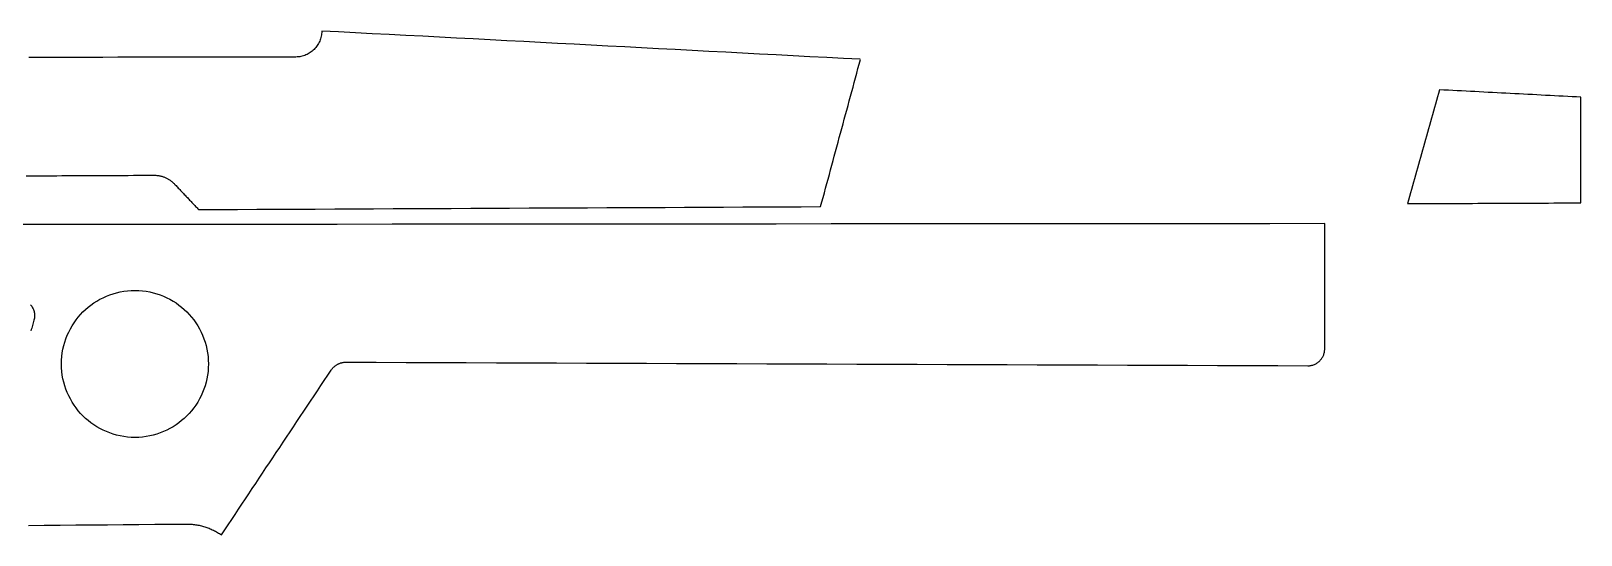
# Model space of a CAD drawing. Header units: metres. Extents: x 170 to 294, y -140 to -62.
# Drawn here: x 231.2 to 294.4, y -85.3 to -64.7 of the extents above; entities that cross this region are included whole.
import ezdxf

# ---------------------------------------------------------------- set-up
doc = ezdxf.new("R2010")
doc.units = ezdxf.units.M

msp = doc.modelspace()

# ---------------------------------------------------------------- linework, layer by layer
for points in [[(265.01979, -65.87236), (264.333228, -65.836292), (263.646666, -65.800224), (262.960104, -65.764156), (262.273288, -65.728088), (261.586726, -65.69202), (260.900164, -65.655952), (260.213602, -65.619884), (259.526786, -65.583816), (258.840224, -65.547748), (258.153408, -65.51168), (257.466846, -65.475612), (256.78003, -65.439544), (256.093468, -65.403476), (255.406906, -65.367408), (254.72009, -65.33134), (254.033528, -65.295272), (253.346712, -65.259204), (252.66015, -65.223136), (251.973588, -65.187068), (251.286772, -65.151), (250.60021, -65.114932), (249.913394, -65.078864), (249.226832, -65.042796), (248.540016, -65.006728), (247.853454, -64.97066), (247.166892, -64.934592), (246.480076, -64.898524), (245.793514, -64.862456), (245.106698, -64.826388), (244.420136, -64.79032), (243.733574, -64.754252), (243.046758, -64.718184), (243.045488, -64.772794), (243.041424, -64.826642), (243.03482, -64.879728), (243.025422, -64.931798), (243.013484, -64.983106), (242.99926, -65.033398), (242.982496, -65.082674), (242.963446, -65.13068), (242.94211, -65.17767), (242.918742, -65.22339), (242.893342, -65.26784), (242.865656, -65.310766), (242.836192, -65.352422), (242.804696, -65.392554), (242.771422, -65.430908), (242.73637, -65.467738), (242.69954, -65.50279), (242.661186, -65.536064), (242.621054, -65.56756), (242.579398, -65.597024), (242.536472, -65.62471), (242.492022, -65.65011), (242.446302, -65.673478), (242.399312, -65.694814), (242.351306, -65.713864), (242.30203, -65.730628), (242.251738, -65.744852), (242.20043, -65.75679), (242.14836, -65.766188), (242.095274, -65.773046), (242.041426, -65.77711), (241.986816, -65.77838), (241.381534, -65.779396), (240.776252, -65.780412), (240.17097, -65.781428), (239.565688, -65.782444), (238.960406, -65.78346), (238.355124, -65.784476), (237.749842, -65.785492), (237.14456, -65.786508), (236.539278, -65.787524), (235.933996, -65.78854), (235.328714, -65.789556), (234.723432, -65.790572), (234.11815, -65.791588), (233.512868, -65.792604), (232.907586, -65.79362), (232.302304, -65.794636), (231.697022, -65.795652), (231.09174, -65.796668)], [(230.99395, -70.622414), (231.201976, -70.621398), (231.410002, -70.620382), (231.618028, -70.619366), (231.826054, -70.61835), (232.03408, -70.617334), (232.242106, -70.616318), (232.450132, -70.615302), (232.658158, -70.614286), (232.866184, -70.61327), (233.07421, -70.612254), (233.282236, -70.611238), (233.490262, -70.610222), (233.698288, -70.609206), (233.906314, -70.60819), (234.11434, -70.607174), (234.322366, -70.606158), (234.530392, -70.605142), (234.738418, -70.604126), (234.946444, -70.60311), (235.15447, -70.602094), (235.362496, -70.601078), (235.570522, -70.600062), (235.778548, -70.599046), (235.986574, -70.59803), (236.1946, -70.597014), (236.224572, -70.597268), (236.254544, -70.598284), (236.284262, -70.600062), (236.31398, -70.602602), (236.343444, -70.605904), (236.372908, -70.609968), (236.402118, -70.614794), (236.431074, -70.620382), (236.46003, -70.626732), (236.488732, -70.63359), (236.51718, -70.64121), (236.545374, -70.649592), (236.573314, -70.658736), (236.601, -70.668642), (236.628432, -70.679056), (236.65561, -70.690232), (236.682534, -70.70217), (236.709204, -70.714616), (236.735366, -70.727824), (236.761274, -70.741794), (236.786928, -70.756272), (236.812074, -70.771512), (236.836966, -70.78726), (236.86135, -70.80377), (236.88548, -70.820788), (236.909102, -70.838568), (236.932216, -70.856856), (236.955076, -70.875906), (236.977428, -70.895464), (236.999272, -70.915784), (237.020608, -70.936612), (237.041436, -70.957948), (237.07217, -70.99046), (237.102904, -71.022972), (237.133638, -71.055484), (237.164372, -71.087996), (237.195106, -71.120508), (237.22584, -71.15302), (237.256574, -71.185532), (237.287308, -71.218044), (237.318042, -71.250556), (237.348776, -71.283068), (237.37951, -71.31558), (237.410244, -71.348092), (237.440978, -71.380604), (237.471712, -71.413116), (237.502446, -71.445628), (237.53318, -71.47814), (237.563914, -71.510652), (237.594648, -71.543164), (237.625382, -71.575676), (237.656116, -71.608188), (237.68685, -71.6407), (237.717584, -71.673212), (237.748318, -71.705724), (237.779052, -71.738236), (237.809786, -71.770748), (237.84052, -71.80326), (237.871254, -71.835772), (237.901988, -71.868284), (237.932722, -71.900796), (237.963456, -71.933308), (237.99419, -71.96582), (238.024924, -71.998332), (238.817912, -71.994522), (239.6109, -71.990712), (240.403888, -71.986902), (241.196876, -71.983092), (241.989864, -71.979282), (242.782852, -71.975472), (243.57584, -71.971662), (244.368828, -71.967852), (245.161816, -71.964042), (245.954804, -71.960232), (246.747792, -71.956422), (247.54078, -71.952612), (248.333768, -71.948802), (249.126756, -71.944992), (249.919744, -71.941182), (250.712732, -71.937372), (251.50572, -71.933562), (252.298708, -71.929752), (253.091696, -71.925942), (253.884684, -71.922132), (254.677672, -71.918322), (255.47066, -71.914512), (256.263648, -71.910702), (257.056636, -71.906892), (257.849624, -71.903082), (258.642612, -71.899272), (259.4356, -71.895462), (260.228588, -71.891652), (261.021576, -71.887842), (261.814564, -71.884032), (262.607552, -71.880222), (263.40054, -71.876412), (263.45134, -71.68896), (263.50214, -71.501508), (263.55294, -71.314056), (263.60374, -71.126604), (263.65454, -70.939152), (263.70534, -70.7517), (263.75614, -70.564248), (263.80694, -70.376796), (263.85774, -70.189344), (263.90854, -70.001892), (263.95934, -69.81444), (264.01014, -69.626988), (264.06094, -69.439536), (264.11174, -69.252084), (264.16254, -69.064632), (264.21334, -68.87718), (264.26414, -68.689728), (264.31494, -68.502276), (264.36574, -68.314824), (264.41654, -68.127372), (264.46734, -67.93992), (264.51814, -67.752468), (264.56894, -67.565016), (264.61974, -67.377564), (264.67054, -67.190112), (264.72134, -67.00266), (264.77214, -66.815208), (264.82294, -66.627756), (264.87374, -66.440304), (264.92454, -66.252852), (264.97534, -66.0654), (265.02614, -65.877948)], [(288.650426, -67.115182), (288.609532, -67.260216), (288.568638, -67.40525), (288.527744, -67.550284), (288.48685, -67.695318), (288.445956, -67.840352), (288.405062, -67.985386), (288.364168, -68.13042), (288.323274, -68.275454), (288.28238, -68.420488), (288.241486, -68.565522), (288.200592, -68.710556), (288.159698, -68.85559), (288.118804, -69.000624), (288.07791, -69.145658), (288.037016, -69.290692), (287.996122, -69.435726), (287.955228, -69.58076), (287.914334, -69.725794), (287.87344, -69.870828), (287.832546, -70.015862), (287.791652, -70.160896), (287.750758, -70.30593), (287.709864, -70.450964), (287.66897, -70.595998), (287.628076, -70.741032), (287.587182, -70.886066), (287.546288, -71.0311), (287.505394, -71.176134), (287.4645, -71.321168), (287.423606, -71.466202), (287.382712, -71.611236), (287.341818, -71.75627), (287.563052, -71.755254), (287.784286, -71.754238), (288.00552, -71.753222), (288.226754, -71.752206), (288.447988, -71.75119), (288.669222, -71.750174), (288.890456, -71.749158), (289.11169, -71.748142), (289.332924, -71.747126), (289.554158, -71.74611), (289.775392, -71.745094), (289.996626, -71.744078), (290.21786, -71.743062), (290.439094, -71.742046), (290.660328, -71.74103), (290.881562, -71.740014), (291.102796, -71.738998), (291.32403, -71.737982), (291.545264, -71.736966), (291.766498, -71.73595), (291.987732, -71.734934), (292.208966, -71.733918), (292.4302, -71.732902), (292.651434, -71.731886), (292.872668, -71.73087), (293.093902, -71.729854), (293.315136, -71.728838), (293.53637, -71.727822), (293.757604, -71.726806), (293.978838, -71.72579), (294.200072, -71.724774), (294.421306, -71.723758), (294.421306, -71.589138), (294.421306, -71.454518), (294.421306, -71.319898), (294.421306, -71.185278), (294.421306, -71.050658), (294.421306, -70.916038), (294.421306, -70.781418), (294.421306, -70.646798), (294.421306, -70.512178), (294.421306, -70.377558), (294.421306, -70.242938), (294.421306, -70.108318), (294.421306, -69.973698), (294.421306, -69.839078), (294.421306, -69.704458), (294.421306, -69.569838), (294.421306, -69.435218), (294.421306, -69.300598), (294.421306, -69.165978), (294.421306, -69.031358), (294.421306, -68.896738), (294.421306, -68.762118), (294.421306, -68.627498), (294.421306, -68.492878), (294.421306, -68.358258), (294.421306, -68.223638), (294.421306, -68.089018), (294.421306, -67.954398), (294.421306, -67.819778), (294.421306, -67.685158), (294.421306, -67.550538), (294.421306, -67.415918), (294.240966, -67.40652), (294.060626, -67.397122), (293.880286, -67.387724), (293.699946, -67.378326), (293.519606, -67.368928), (293.339266, -67.35953), (293.158926, -67.350132), (292.978586, -67.340734), (292.798246, -67.331336), (292.617906, -67.321938), (292.437566, -67.31254), (292.257226, -67.303142), (292.076886, -67.293744), (291.896546, -67.284346), (291.716206, -67.274948), (291.535866, -67.26555), (291.355526, -67.256152), (291.175186, -67.246754), (290.994846, -67.237356), (290.814506, -67.227958), (290.634166, -67.21856), (290.453826, -67.209162), (290.273486, -67.199764), (290.093146, -67.190366), (289.912806, -67.180968), (289.732466, -67.17157), (289.552126, -67.162172), (289.371786, -67.152774), (289.191446, -67.143376), (289.011106, -67.133978), (288.830766, -67.12458), (288.650426, -67.115182)], [(231.082342, -84.871814), (231.726232, -84.86648), (232.370122, -84.861146), (233.014012, -84.855812), (233.657902, -84.850478), (234.301792, -84.845144), (234.945682, -84.83981), (235.589572, -84.834476), (236.233462, -84.829142), (236.877352, -84.823808), (237.521242, -84.818474), (237.569248, -84.818474), (237.617, -84.81949), (237.664752, -84.821522), (237.712504, -84.824316), (237.760002, -84.828126), (237.8075, -84.832952), (237.854744, -84.83854), (237.901988, -84.845144), (237.948978, -84.85251), (237.995714, -84.860892), (238.042196, -84.870036), (238.088678, -84.880196), (238.134906, -84.891118), (238.18088, -84.903056), (238.2266, -84.915756), (238.272066, -84.929472), (238.317278, -84.94395), (238.362236, -84.959444), (238.406686, -84.9757), (238.450882, -84.992718), (238.494824, -85.010752), (238.538512, -85.029548), (238.581692, -85.04936), (238.624618, -85.069934), (238.667036, -85.09127), (238.7092, -85.113622), (238.750856, -85.136736), (238.792258, -85.160612), (238.833152, -85.18525), (238.873538, -85.210904), (238.913416, -85.23732), (238.95304, -85.264498), (239.092994, -85.05444), (239.232948, -84.844382), (239.372902, -84.634324), (239.512856, -84.424266), (239.65281, -84.214208), (239.792764, -84.00415), (239.932718, -83.794092), (240.072672, -83.584034), (240.212626, -83.373976), (240.35258, -83.163918), (240.492534, -82.95386), (240.632488, -82.743802), (240.772442, -82.533744), (240.912396, -82.323686), (241.05235, -82.113628), (241.192304, -81.90357), (241.332258, -81.693512), (241.472212, -81.483454), (241.612166, -81.273396), (241.75212, -81.063338), (241.892074, -80.85328), (242.032028, -80.643222), (242.171982, -80.433164), (242.311936, -80.223106), (242.45189, -80.013048), (242.591844, -79.80299), (242.731798, -79.592932), (242.871752, -79.382874), (243.011706, -79.172816), (243.15166, -78.962758), (243.291614, -78.7527), (243.431568, -78.542642), (243.444522, -78.523846), (243.457984, -78.505558), (243.471954, -78.487778), (243.486432, -78.470506), (243.501418, -78.453742), (243.516912, -78.437486), (243.532914, -78.421738), (243.549424, -78.406498), (243.566188, -78.391766), (243.58346, -78.377542), (243.600986, -78.363826), (243.61902, -78.350872), (243.637308, -78.338426), (243.656104, -78.326488), (243.675154, -78.315058), (243.694712, -78.30439), (243.714524, -78.29423), (243.73459, -78.284578), (243.75491, -78.275688), (243.775484, -78.267306), (243.796312, -78.259686), (243.817394, -78.252574), (243.83873, -78.246224), (243.86032, -78.240382), (243.882164, -78.235302), (243.904262, -78.230984), (243.92636, -78.227174), (243.948712, -78.224126), (243.971318, -78.22184), (243.993924, -78.220062), (244.016784, -78.219046), (244.039644, -78.218792), (245.265702, -78.223364), (246.49176, -78.227936), (247.717818, -78.232508), (248.943876, -78.23708), (250.169934, -78.241652), (251.395992, -78.246224), (252.62205, -78.250796), (253.848108, -78.255368), (255.074166, -78.25994), (256.300224, -78.264512), (257.526282, -78.269084), (258.75234, -78.273656), (259.978398, -78.278228), (261.204456, -78.2828), (262.430514, -78.287372), (263.656572, -78.291944), (264.88263, -78.296516), (266.108688, -78.301088), (267.334746, -78.30566), (268.560804, -78.310232), (269.786862, -78.314804), (271.01292, -78.319376), (272.238978, -78.323948), (273.465036, -78.32852), (274.691094, -78.333092), (275.917152, -78.337664), (277.14321, -78.342236), (278.369268, -78.346808), (279.595326, -78.35138), (280.821384, -78.355952), (282.047442, -78.360524), (283.2735, -78.365096), (283.30906, -78.364334), (283.344112, -78.361794), (283.378656, -78.357476), (283.412692, -78.351634), (283.44622, -78.344014), (283.478986, -78.33487), (283.51099, -78.324202), (283.542486, -78.31201), (283.57322, -78.298294), (283.602938, -78.283054), (283.631894, -78.266544), (283.660088, -78.248764), (283.687266, -78.22946), (283.713428, -78.208886), (283.738574, -78.187296), (283.762704, -78.164436), (283.785564, -78.14056), (283.807408, -78.115414), (283.827982, -78.089252), (283.847286, -78.062074), (283.86532, -78.034134), (283.882084, -78.005178), (283.897324, -77.97546), (283.911294, -77.94498), (283.92374, -77.913738), (283.934662, -77.881734), (283.94406, -77.848968), (283.95168, -77.81544), (283.957776, -77.781404), (283.962094, -77.74686), (283.964634, -77.711808), (283.96565, -77.676248), (283.96565, -77.516736), (283.96565, -77.357224), (283.96565, -77.197712), (283.96565, -77.0382), (283.96565, -76.878688), (283.96565, -76.719176), (283.96565, -76.559664), (283.96565, -76.400152), (283.96565, -76.24064), (283.96565, -76.081128), (283.96565, -75.921616), (283.96565, -75.762104), (283.96565, -75.602592), (283.96565, -75.44308), (283.96565, -75.283568), (283.96565, -75.124056), (283.96565, -74.964544), (283.96565, -74.805032), (283.96565, -74.64552), (283.96565, -74.486008), (283.96565, -74.326496), (283.96565, -74.166984), (283.96565, -74.007472), (283.96565, -73.84796), (283.96565, -73.688448), (283.96565, -73.528936), (283.96565, -73.369424), (283.96565, -73.209912), (283.96565, -73.0504), (283.96565, -72.890888), (283.96565, -72.731376), (283.96565, -72.571864), (281.727656, -72.573388), (279.489662, -72.574912), (277.251668, -72.576436), (275.013674, -72.57796), (272.77568, -72.579738), (270.537686, -72.581262), (268.299692, -72.582786), (266.061698, -72.58431), (263.823704, -72.585834), (261.58571, -72.587358), (259.347716, -72.588882), (257.109722, -72.590406), (254.871728, -72.59193), (252.633734, -72.593454), (250.39574, -72.594978), (248.157746, -72.596756), (245.919752, -72.59828), (243.681758, -72.599804), (241.443764, -72.601328), (239.20577, -72.602852), (236.967776, -72.604376), (234.729782, -72.6059), (232.491788, -72.607424), (230.253794, -72.608948)], [(231.166416, -75.87869), (231.190546, -75.908408), (231.212898, -75.939396), (231.233472, -75.971654), (231.252268, -76.005182), (231.269286, -76.039726), (231.284272, -76.075286), (231.297226, -76.111608), (231.308148, -76.148692), (231.317038, -76.186538), (231.323642, -76.225146), (231.328214, -76.264262), (231.330246, -76.303886), (231.329992, -76.344018), (231.327452, -76.384404), (231.322372, -76.425044), (231.314752, -76.465938), (231.304592, -76.506832), (231.289352, -76.561188), (231.274112, -76.615544), (231.258872, -76.6699), (231.243632, -76.724256), (231.228392, -76.778612), (231.213152, -76.832968), (231.197912, -76.887324), (231.182672, -76.94168)], [(238.422688, -78.291182), (238.418878, -78.44536), (238.407194, -78.597506), (238.388144, -78.747366), (238.361728, -78.89494), (238.3282, -79.039974), (238.287814, -79.182214), (238.240824, -79.321406), (238.18723, -79.45755), (238.127286, -79.590392), (238.061246, -79.719678), (237.98911, -79.845154), (237.911132, -79.96682), (237.827566, -80.084168), (237.738666, -80.197452), (237.644432, -80.306164), (237.545118, -80.410304), (237.440978, -80.509618), (237.332266, -80.603852), (237.218982, -80.692752), (237.101634, -80.776318), (236.979968, -80.854296), (236.854492, -80.926432), (236.725206, -80.992472), (236.592364, -81.052416), (236.45622, -81.10601), (236.317028, -81.153), (236.174788, -81.193386), (236.029754, -81.226914), (235.88218, -81.25333), (235.73232, -81.27238), (235.580174, -81.284064), (235.425996, -81.287874), (235.271818, -81.284064), (235.119672, -81.27238), (234.969812, -81.25333), (234.822238, -81.226914), (234.677204, -81.193386), (234.534964, -81.153), (234.395772, -81.10601), (234.259628, -81.052416), (234.126786, -80.992472), (233.9975, -80.926432), (233.872024, -80.854296), (233.750358, -80.776318), (233.63301, -80.692752), (233.519726, -80.603852), (233.411014, -80.509618), (233.306874, -80.410304), (233.20756, -80.306164), (233.113326, -80.197452), (233.024426, -80.084168), (232.94086, -79.96682), (232.862882, -79.845154), (232.790746, -79.719678), (232.724706, -79.590392), (232.664762, -79.45755), (232.611168, -79.321406), (232.564178, -79.182214), (232.523792, -79.039974), (232.490264, -78.89494), (232.463848, -78.747366), (232.444798, -78.597506), (232.433114, -78.44536), (232.429304, -78.291182), (232.433114, -78.137004), (232.444798, -77.984858), (232.463848, -77.834998), (232.490264, -77.687424), (232.523792, -77.54239), (232.564178, -77.40015), (232.611168, -77.260958), (232.664762, -77.124814), (232.724706, -76.991972), (232.790746, -76.862686), (232.862882, -76.73721), (232.94086, -76.615544), (233.024426, -76.498196), (233.113326, -76.384912), (233.20756, -76.2762), (233.306874, -76.17206), (233.411014, -76.072746), (233.519726, -75.978512), (233.63301, -75.889612), (233.750358, -75.806046), (233.872024, -75.728068), (233.9975, -75.655932), (234.126786, -75.589892), (234.259628, -75.529948), (234.395772, -75.476354), (234.534964, -75.429364), (234.677204, -75.388978), (234.822238, -75.35545), (234.969812, -75.329034), (235.119672, -75.309984), (235.271818, -75.2983), (235.425996, -75.29449), (235.580174, -75.2983), (235.73232, -75.309984), (235.88218, -75.329034), (236.029754, -75.35545), (236.174788, -75.388978), (236.317028, -75.429364), (236.45622, -75.476354), (236.592364, -75.529948), (236.725206, -75.589892), (236.854492, -75.655932), (236.979968, -75.728068), (237.101634, -75.806046), (237.218982, -75.889612), (237.332266, -75.978512), (237.440978, -76.072746), (237.545118, -76.17206), (237.644432, -76.2762), (237.738666, -76.384912), (237.827566, -76.498196), (237.911132, -76.615544), (237.98911, -76.73721), (238.061246, -76.862686), (238.127286, -76.991972), (238.18723, -77.124814), (238.240824, -77.260958), (238.287814, -77.40015), (238.3282, -77.54239), (238.361728, -77.687424), (238.388144, -77.834998), (238.407194, -77.984858), (238.418878, -78.137004), (238.422688, -78.291182)]]:
    msp.add_lwpolyline(points)

doc.saveas('drawing.dxf')
